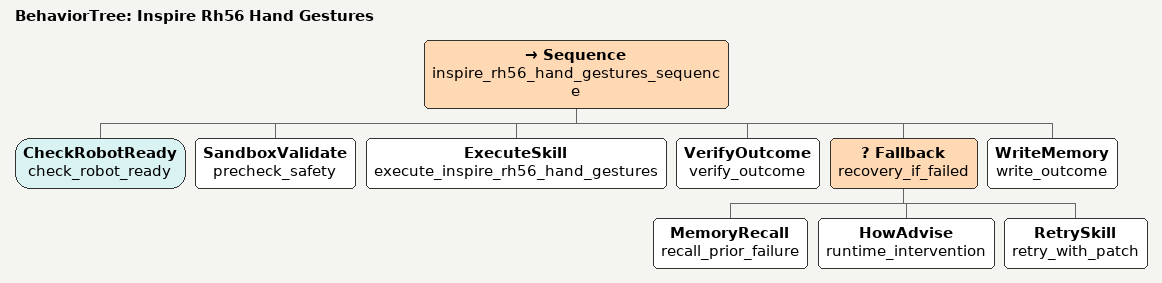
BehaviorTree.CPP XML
<root BTCPP_format="4">
  <BehaviorTree ID="Inspire Rh56 Hand Gestures">
    <Sequence name="inspire_rh56_hand_gestures_sequence">
      <CheckRobotReady name="check_robot_ready"/>
      <SandboxValidate name="precheck_safety"/>
      <ExecuteSkill name="execute_inspire_rh56_hand_gestures"/>
      <VerifyOutcome name="verify_outcome"/>
      <Fallback name="recovery_if_failed">
        <MemoryRecall name="recall_prior_failure"/>
        <HowAdvise name="runtime_intervention"/>
        <RetrySkill name="retry_with_patch"/>
      </Fallback>
      <WriteMemory name="write_outcome"/>
    </Sequence>
  </BehaviorTree>
</root>
